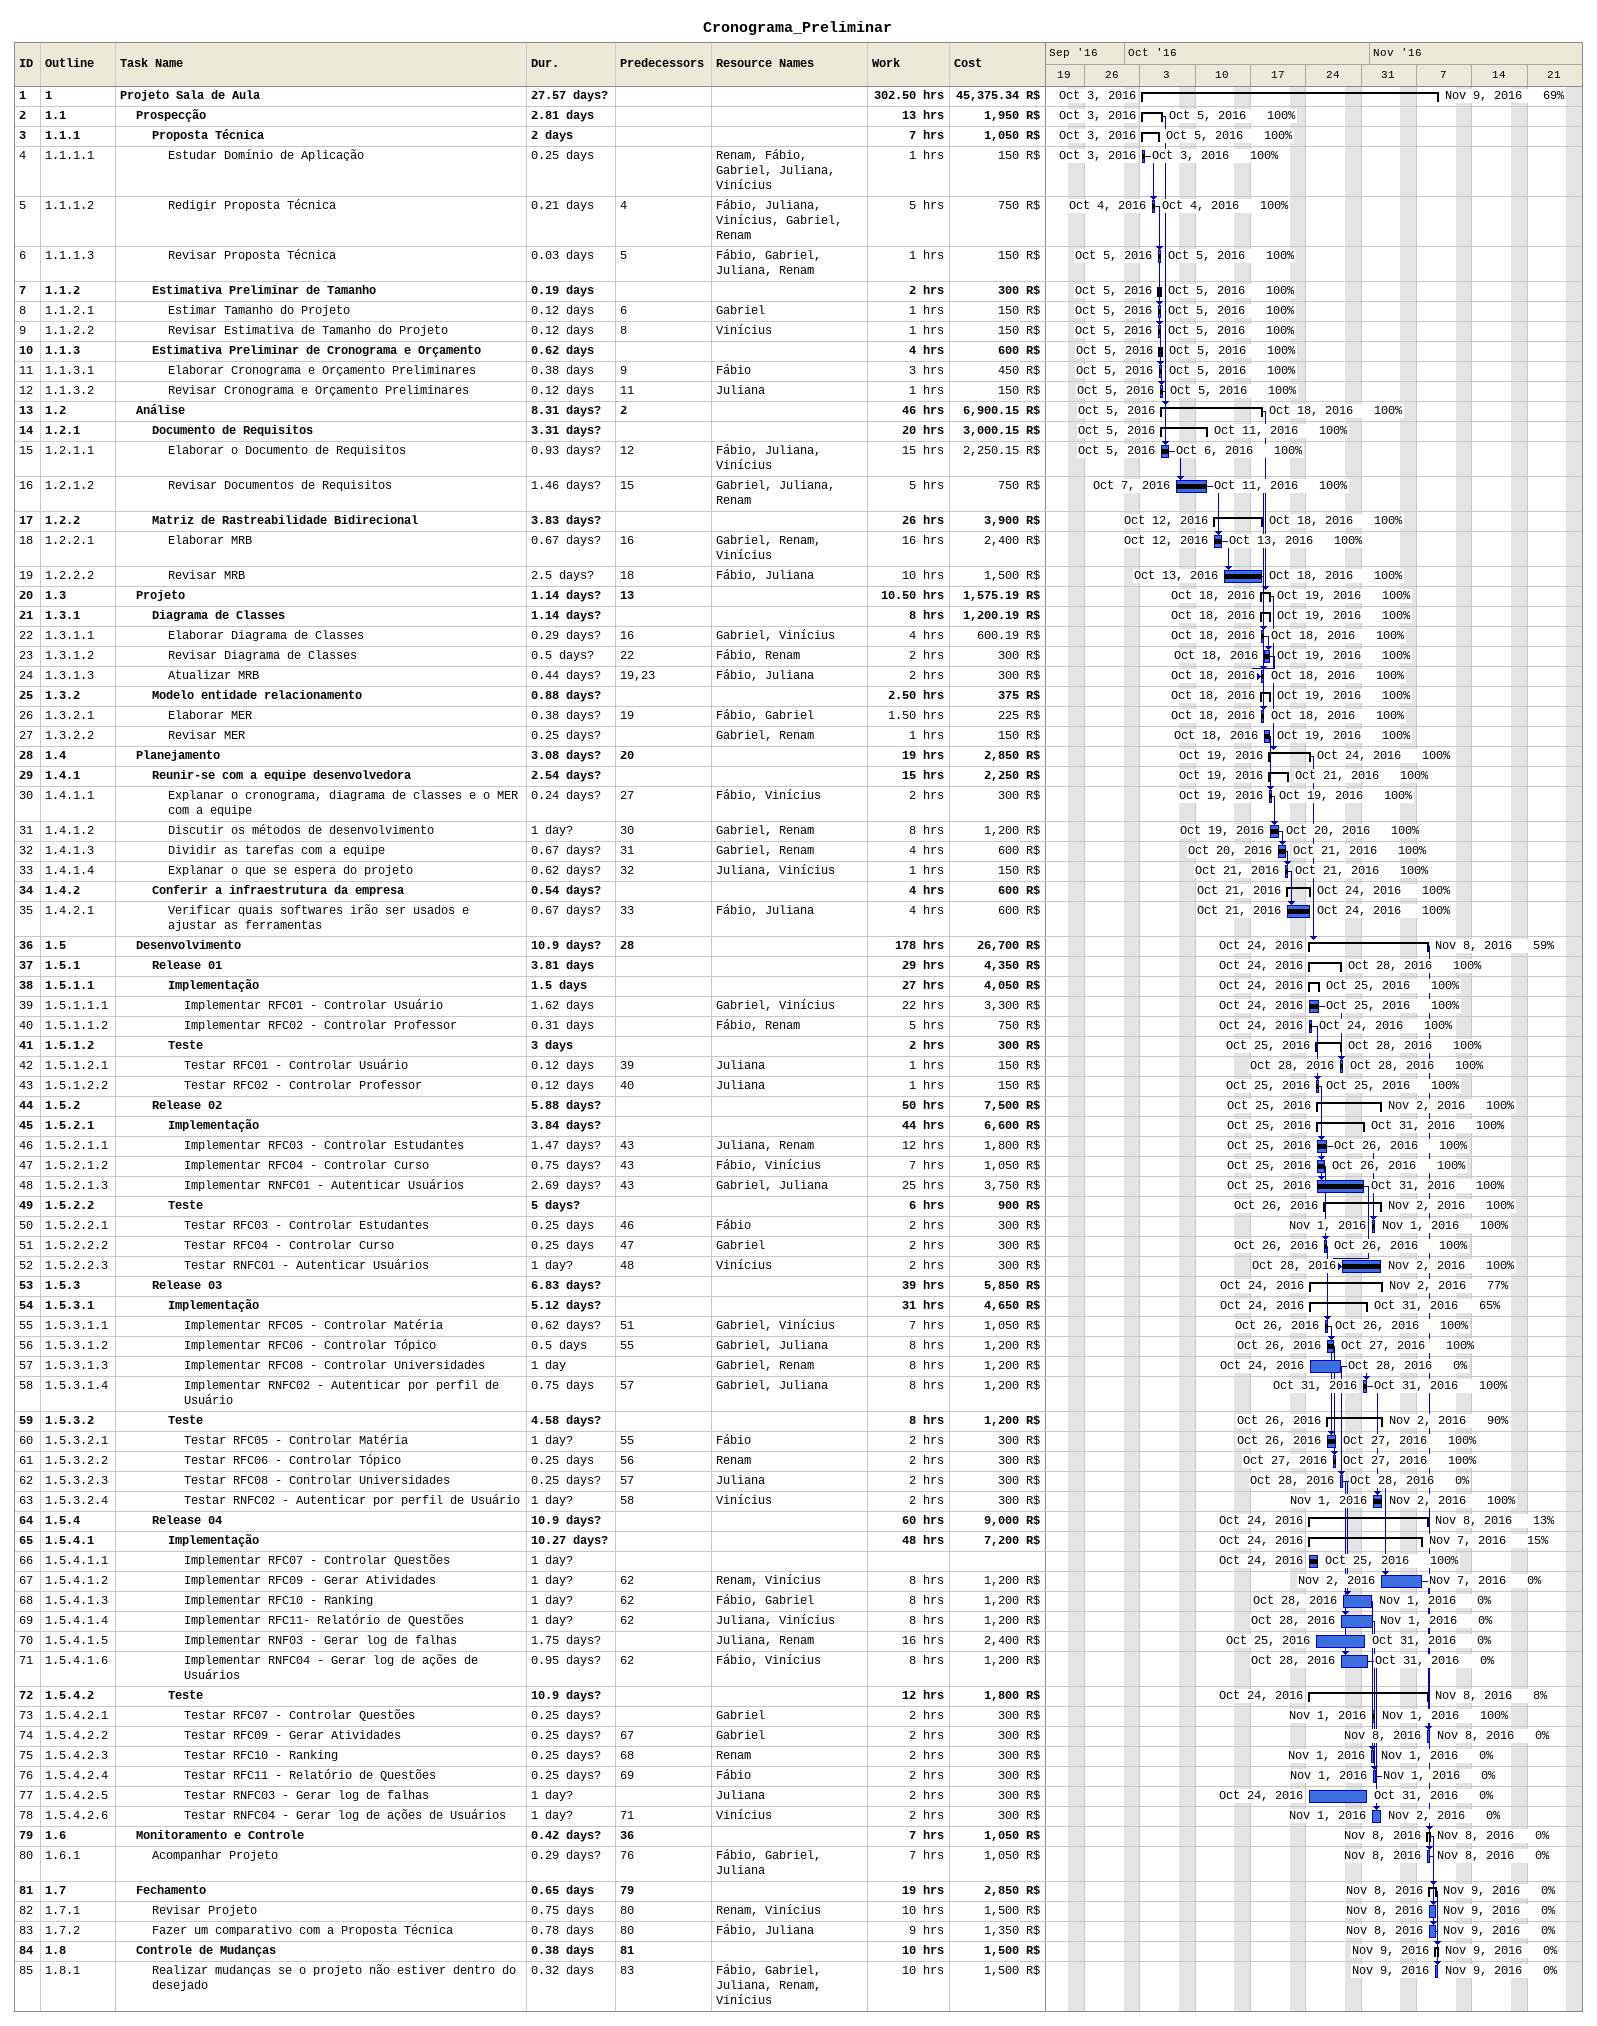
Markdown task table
Cronograma_Preliminar

| ID | WBS | Task | Duration | Start | Finish | Predecessors | Resources | % complete | Work (h) | Cost (R$) |
|---|---|---|---|---|---|---|---|---|---|---|
| 1 | 1 | **Projeto Sala de Aula** | 27.57d? | 2016-10-03 | 2016-11-09 |  |  | 69 | 302.50 | 45375.34 |
| 2 | 1.1 | **Prospecção** | 2.81d | 2016-10-03 | 2016-10-05 |  |  | 100 | 13 | 1950 |
| 3 | 1.1.1 | **Proposta Técnica** | 2d | 2016-10-03 | 2016-10-05 |  |  | 100 | 7 | 1050 |
| 4 | 1.1.1.1 | Estudar Domínio de Aplicação | 0.25d | 2016-10-03 | 2016-10-03 |  | Renam, Fábio, Gabriel, Juliana, Vinícius | 100 | 1 | 150 |
| 5 | 1.1.1.2 | Redigir Proposta Técnica | 0.21d | 2016-10-04 | 2016-10-04 | 4 | Fábio, Juliana, Vinícius, Gabriel, Renam | 100 | 5 | 750 |
| 6 | 1.1.1.3 | Revisar Proposta Técnica | 0.03d | 2016-10-05 | 2016-10-05 | 5 | Fábio, Gabriel, Juliana, Renam | 100 | 1 | 150 |
| 7 | 1.1.2 | **Estimativa Preliminar de Tamanho** | 0.19d | 2016-10-05 | 2016-10-05 |  |  | 100 | 2 | 300 |
| 8 | 1.1.2.1 | Estimar Tamanho do Projeto | 0.12d | 2016-10-05 | 2016-10-05 | 6 | Gabriel | 100 | 1 | 150 |
| 9 | 1.1.2.2 | Revisar Estimativa de Tamanho do Projeto | 0.12d | 2016-10-05 | 2016-10-05 | 8 | Vinícius | 100 | 1 | 150 |
| 10 | 1.1.3 | **Estimativa Preliminar de Cronograma e Orçamento** | 0.62d | 2016-10-05 | 2016-10-05 |  |  | 100 | 4 | 600 |
| 11 | 1.1.3.1 | Elaborar Cronograma e Orçamento Preliminares | 0.38d | 2016-10-05 | 2016-10-05 | 9 | Fábio | 100 | 3 | 450 |
| 12 | 1.1.3.2 | Revisar Cronograma e Orçamento Preliminares | 0.12d | 2016-10-05 | 2016-10-05 | 11 | Juliana | 100 | 1 | 150 |
| 13 | 1.2 | **Análise** | 8.31d? | 2016-10-05 | 2016-10-18 | 2 |  | 100 | 46 | 6900.15 |
| 14 | 1.2.1 | **Documento de Requisitos** | 3.31d? | 2016-10-05 | 2016-10-11 |  |  | 100 | 20 | 3000.15 |
| 15 | 1.2.1.1 | Elaborar o Documento de Requisitos | 0.93d? | 2016-10-05 | 2016-10-06 | 12 | Fábio, Juliana, Vinícius | 100 | 15 | 2250.15 |
| 16 | 1.2.1.2 | Revisar Documentos de Requisitos | 1.46d? | 2016-10-07 | 2016-10-11 | 15 | Gabriel, Juliana, Renam | 100 | 5 | 750 |
| 17 | 1.2.2 | **Matriz de Rastreabilidade Bidirecional** | 3.83d? | 2016-10-12 | 2016-10-18 |  |  | 100 | 26 | 3900 |
| 18 | 1.2.2.1 | Elaborar MRB | 0.67d? | 2016-10-12 | 2016-10-13 | 16 | Gabriel, Renam, Vinícius | 100 | 16 | 2400 |
| 19 | 1.2.2.2 | Revisar MRB | 2.5d? | 2016-10-13 | 2016-10-18 | 18 | Fábio, Juliana | 100 | 10 | 1500 |
| 20 | 1.3 | **Projeto** | 1.14d? | 2016-10-18 | 2016-10-19 | 13 |  | 100 | 10.50 | 1575.19 |
| 21 | 1.3.1 | **Diagrama de Classes** | 1.14d? | 2016-10-18 | 2016-10-19 |  |  | 100 | 8 | 1200.19 |
| 22 | 1.3.1.1 | Elaborar Diagrama de Classes | 0.29d? | 2016-10-18 | 2016-10-18 | 16 | Gabriel, Vinícius | 100 | 4 | 600.19 |
| 23 | 1.3.1.2 | Revisar Diagrama de Classes | 0.5d? | 2016-10-18 | 2016-10-19 | 22 | Fábio, Renam | 100 | 2 | 300 |
| 24 | 1.3.1.3 | Atualizar MRB | 0.44d? | 2016-10-18 | 2016-10-18 | 19, 23 | Fábio, Juliana | 100 | 2 | 300 |
| 25 | 1.3.2 | **Modelo entidade relacionamento** | 0.88d? | 2016-10-18 | 2016-10-19 |  |  | 100 | 2.50 | 375 |
| 26 | 1.3.2.1 | Elaborar MER | 0.38d? | 2016-10-18 | 2016-10-18 | 19 | Fábio, Gabriel | 100 | 1.50 | 225 |
| 27 | 1.3.2.2 | Revisar MER | 0.25d? | 2016-10-18 | 2016-10-19 |  | Gabriel, Renam | 100 | 1 | 150 |
| 28 | 1.4 | **Planejamento** | 3.08d? | 2016-10-19 | 2016-10-24 | 20 |  | 100 | 19 | 2850 |
| 29 | 1.4.1 | **Reunir-se com a equipe desenvolvedora** | 2.54d? | 2016-10-19 | 2016-10-21 |  |  | 100 | 15 | 2250 |
| 30 | 1.4.1.1 | Explanar o cronograma, diagrama de classes e o MER com a equipe | 0.24d? | 2016-10-19 | 2016-10-19 | 27 | Fábio, Vinícius | 100 | 2 | 300 |
| 31 | 1.4.1.2 | Discutir os métodos de desenvolvimento | 1d? | 2016-10-19 | 2016-10-20 | 30 | Gabriel, Renam | 100 | 8 | 1200 |
| 32 | 1.4.1.3 | Dividir as tarefas com a equipe | 0.67d? | 2016-10-20 | 2016-10-21 | 31 | Gabriel, Renam | 100 | 4 | 600 |
| 33 | 1.4.1.4 | Explanar o que se espera do projeto | 0.62d? | 2016-10-21 | 2016-10-21 | 32 | Juliana, Vinícius | 100 | 1 | 150 |
| 34 | 1.4.2 | **Conferir a infraestrutura da empresa** | 0.54d? | 2016-10-21 | 2016-10-24 |  |  | 100 | 4 | 600 |
| 35 | 1.4.2.1 | Verificar quais softwares irão ser usados e ajustar as ferramentas | 0.67d? | 2016-10-21 | 2016-10-24 | 33 | Fábio, Juliana | 100 | 4 | 600 |
| 36 | 1.5 | **Desenvolvimento** | 10.9d? | 2016-10-24 | 2016-11-08 | 28 |  | 59 | 178 | 26700 |
| 37 | 1.5.1 | **Release 01** | 3.81d | 2016-10-24 | 2016-10-28 |  |  | 100 | 29 | 4350 |
| 38 | 1.5.1.1 | **Implementação** | 1.5d | 2016-10-24 | 2016-10-25 |  |  | 100 | 27 | 4050 |
| 39 | 1.5.1.1.1 | Implementar RFC01 - Controlar Usuário | 1.62d | 2016-10-24 | 2016-10-25 |  | Gabriel, Vinícius | 100 | 22 | 3300 |
| 40 | 1.5.1.1.2 | Implementar RFC02 - Controlar Professor | 0.31d | 2016-10-24 | 2016-10-24 |  | Fábio, Renam | 100 | 5 | 750 |
| 41 | 1.5.1.2 | **Teste** | 3d | 2016-10-25 | 2016-10-28 |  |  | 100 | 2 | 300 |
| 42 | 1.5.1.2.1 | Testar RFC01 - Controlar Usuário | 0.12d | 2016-10-28 | 2016-10-28 | 39 | Juliana | 100 | 1 | 150 |
| 43 | 1.5.1.2.2 | Testar RFC02 - Controlar Professor | 0.12d | 2016-10-25 | 2016-10-25 | 40 | Juliana | 100 | 1 | 150 |
| 44 | 1.5.2 | **Release 02** | 5.88d? | 2016-10-25 | 2016-11-02 |  |  | 100 | 50 | 7500 |
| 45 | 1.5.2.1 | **Implementação** | 3.84d? | 2016-10-25 | 2016-10-31 |  |  | 100 | 44 | 6600 |
| 46 | 1.5.2.1.1 | Implementar RFC03 - Controlar Estudantes | 1.47d? | 2016-10-25 | 2016-10-26 | 43 | Juliana, Renam | 100 | 12 | 1800 |
| 47 | 1.5.2.1.2 | Implementar RFC04 - Controlar Curso | 0.75d? | 2016-10-25 | 2016-10-26 | 43 | Fábio, Vinícius | 100 | 7 | 1050 |
| 48 | 1.5.2.1.3 | Implementar RNFC01 - Autenticar Usuários | 2.69d? | 2016-10-25 | 2016-10-31 | 43 | Gabriel, Juliana | 100 | 25 | 3750 |
| 49 | 1.5.2.2 | **Teste** | 5d? | 2016-10-26 | 2016-11-02 |  |  | 100 | 6 | 900 |
| 50 | 1.5.2.2.1 | Testar RFC03 - Controlar Estudantes | 0.25d | 2016-11-01 | 2016-11-01 | 46 | Fábio | 100 | 2 | 300 |
| 51 | 1.5.2.2.2 | Testar RFC04 - Controlar Curso | 0.25d | 2016-10-26 | 2016-10-26 | 47 | Gabriel | 100 | 2 | 300 |
| 52 | 1.5.2.2.3 | Testar RNFC01 - Autenticar Usuários | 1d? | 2016-10-28 | 2016-11-02 | 48 | Vinícius | 100 | 2 | 300 |
| 53 | 1.5.3 | **Release 03** | 6.83d? | 2016-10-24 | 2016-11-02 |  |  | 77 | 39 | 5850 |
| 54 | 1.5.3.1 | **Implementação** | 5.12d? | 2016-10-24 | 2016-10-31 |  |  | 65 | 31 | 4650 |
| 55 | 1.5.3.1.1 | Implementar RFC05 - Controlar Matéria | 0.62d? | 2016-10-26 | 2016-10-26 | 51 | Gabriel, Vinícius | 100 | 7 | 1050 |
| 56 | 1.5.3.1.2 | Implementar RFC06 - Controlar Tópico | 0.5d | 2016-10-26 | 2016-10-27 | 55 | Gabriel, Juliana | 100 | 8 | 1200 |
| 57 | 1.5.3.1.3 | Implementar RFC08 - Controlar Universidades | 1d | 2016-10-24 | 2016-10-28 |  | Gabriel, Renam | 0 | 8 | 1200 |
| 58 | 1.5.3.1.4 | Implementar RNFC02 - Autenticar por perfil de Usuário | 0.75d | 2016-10-31 | 2016-10-31 | 57 | Gabriel, Juliana | 100 | 8 | 1200 |
| 59 | 1.5.3.2 | **Teste** | 4.58d? | 2016-10-26 | 2016-11-02 |  |  | 90 | 8 | 1200 |
| 60 | 1.5.3.2.1 | Testar RFC05 - Controlar Matéria | 1d? | 2016-10-26 | 2016-10-27 | 55 | Fábio | 100 | 2 | 300 |
| 61 | 1.5.3.2.2 | Testar RFC06 - Controlar Tópico | 0.25d | 2016-10-27 | 2016-10-27 | 56 | Renam | 100 | 2 | 300 |
| 62 | 1.5.3.2.3 | Testar RFC08 - Controlar Universidades | 0.25d? | 2016-10-28 | 2016-10-28 | 57 | Juliana | 0 | 2 | 300 |
| 63 | 1.5.3.2.4 | Testar RNFC02 - Autenticar por perfil de Usuário | 1d? | 2016-11-01 | 2016-11-02 | 58 | Vinícius | 100 | 2 | 300 |
| 64 | 1.5.4 | **Release 04** | 10.9d? | 2016-10-24 | 2016-11-08 |  |  | 13 | 60 | 9000 |
| 65 | 1.5.4.1 | **Implementação** | 10.27d? | 2016-10-24 | 2016-11-07 |  |  | 15 | 48 | 7200 |
| 66 | 1.5.4.1.1 | Implementar RFC07 - Controlar Questões | 1d? | 2016-10-24 | 2016-10-25 |  |  | 100 |  |  |
| 67 | 1.5.4.1.2 | Implementar RFC09 - Gerar Atividades | 1d? | 2016-11-02 | 2016-11-07 | 62 | Renam, Vinícius | 0 | 8 | 1200 |
| 68 | 1.5.4.1.3 | Implementar RFC10 - Ranking | 1d? | 2016-10-28 | 2016-11-01 | 62 | Fábio, Gabriel | 0 | 8 | 1200 |
| 69 | 1.5.4.1.4 | Implementar RFC11- Relatório de Questões | 1d? | 2016-10-28 | 2016-11-01 | 62 | Juliana, Vinícius | 0 | 8 | 1200 |
| 70 | 1.5.4.1.5 | Implementar RNF03 - Gerar log de falhas | 1.75d? | 2016-10-25 | 2016-10-31 |  | Juliana, Renam | 0 | 16 | 2400 |
| 71 | 1.5.4.1.6 | Implementar RNFC04 - Gerar log de ações de Usuários | 0.95d? | 2016-10-28 | 2016-10-31 | 62 | Fábio, Vinícius | 0 | 8 | 1200 |
| 72 | 1.5.4.2 | **Teste** | 10.9d? | 2016-10-24 | 2016-11-08 |  |  | 8 | 12 | 1800 |
| 73 | 1.5.4.2.1 | Testar RFC07 - Controlar Questões | 0.25d? | 2016-11-01 | 2016-11-01 |  | Gabriel | 100 | 2 | 300 |
| 74 | 1.5.4.2.2 | Testar RFC09 - Gerar Atividades | 0.25d? | 2016-11-08 | 2016-11-08 | 67 | Gabriel | 0 | 2 | 300 |
| 75 | 1.5.4.2.3 | Testar RFC10 - Ranking | 0.25d? | 2016-11-01 | 2016-11-01 | 68 | Renam | 0 | 2 | 300 |
| 76 | 1.5.4.2.4 | Testar RFC11 - Relatório de Questões | 0.25d? | 2016-11-01 | 2016-11-01 | 69 | Fábio | 0 | 2 | 300 |
| 77 | 1.5.4.2.5 | Testar RNFC03 - Gerar log de falhas | 1d? | 2016-10-24 | 2016-10-31 |  | Juliana | 0 | 2 | 300 |
| 78 | 1.5.4.2.6 | Testar RNFC04 - Gerar log de ações de Usuários | 1d? | 2016-11-01 | 2016-11-02 | 71 | Vinícius | 0 | 2 | 300 |
| 79 | 1.6 | **Monitoramento e Controle** | 0.42d? | 2016-11-08 | 2016-11-08 | 36 |  | 0 | 7 | 1050 |
| 80 | 1.6.1 | Acompanhar Projeto | 0.29d? | 2016-11-08 | 2016-11-08 | 76 | Fábio, Gabriel, Juliana | 0 | 7 | 1050 |
| 81 | 1.7 | **Fechamento** | 0.65d | 2016-11-08 | 2016-11-09 | 79 |  | 0 | 19 | 2850 |
| 82 | 1.7.1 | Revisar Projeto | 0.75d | 2016-11-08 | 2016-11-09 | 80 | Renam, Vinícius | 0 | 10 | 1500 |
| 83 | 1.7.2 | Fazer um comparativo com a Proposta Técnica | 0.78d | 2016-11-08 | 2016-11-09 | 80 | Fábio, Juliana | 0 | 9 | 1350 |
| 84 | 1.8 | **Controle de Mudanças** | 0.38d | 2016-11-09 | 2016-11-09 | 81 |  | 0 | 10 | 1500 |
| 85 | 1.8.1 | Realizar mudanças se o projeto não estiver dentro do desejado | 0.32d | 2016-11-09 | 2016-11-09 | 83 | Fábio, Gabriel, Juliana, Renam, Vinícius | 0 | 10 | 1500 |
